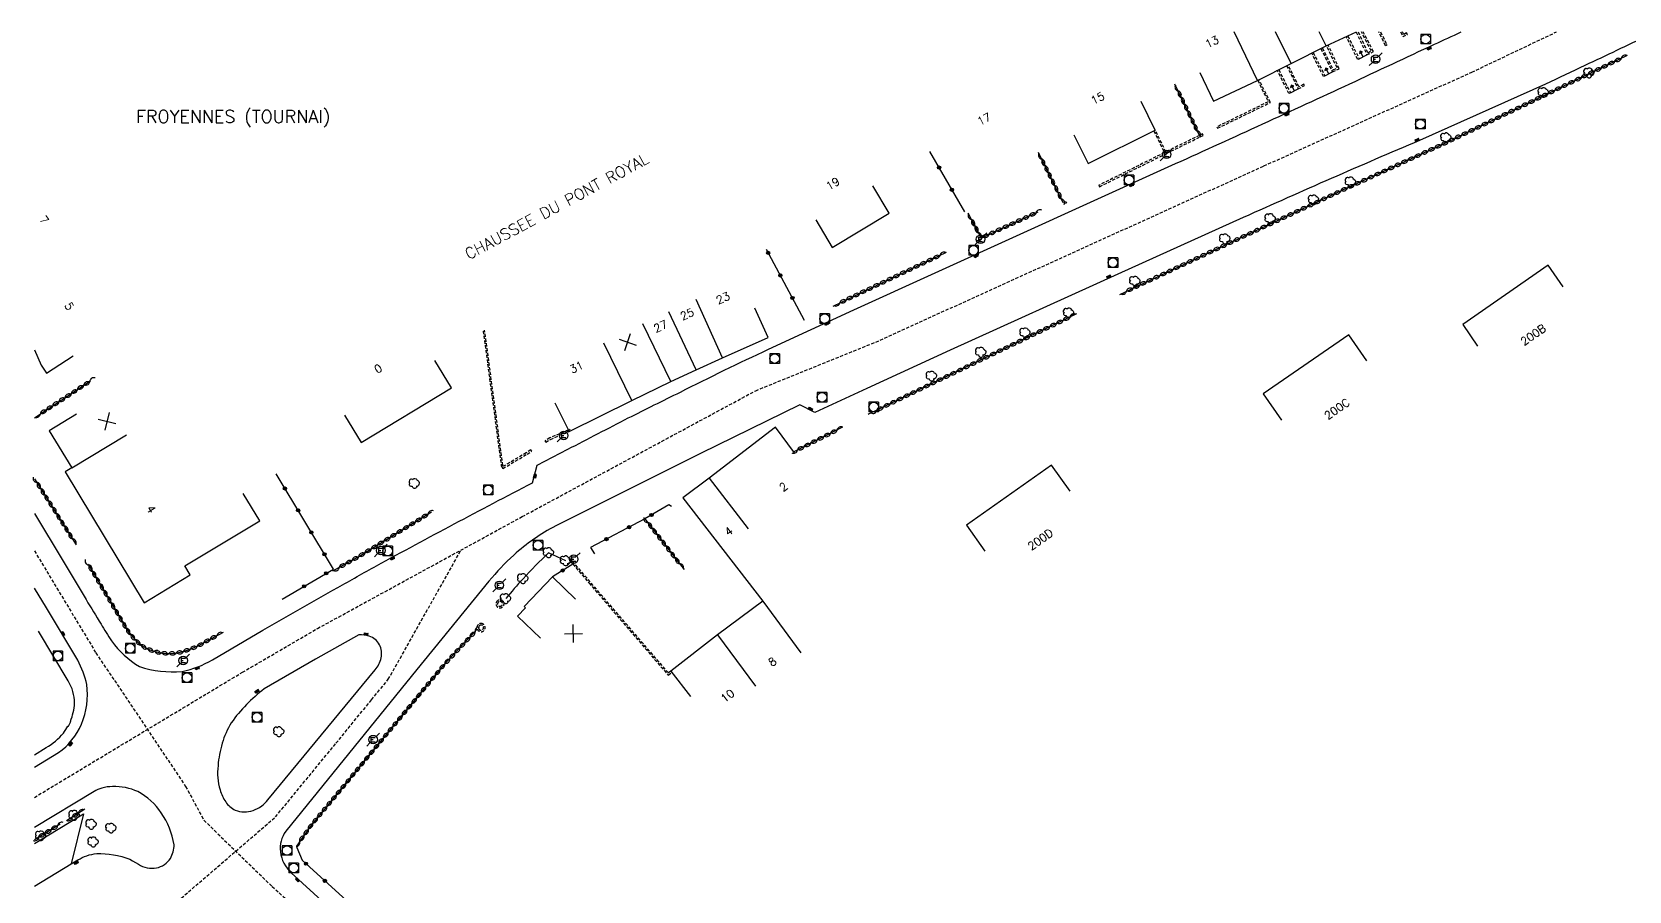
# Model space of a CAD drawing. Header units: millimetres. Extents: x 79000 to 80000, y 145000 to 146001.
# Drawn here: x 78999.6 to 79249.1, y 145865.7 to 146000 of the extents above; entities that cross this region are included whole.
import ezdxf
from ezdxf.enums import TextEntityAlignment as Align

# ---------------------------------------------------------------- set-up
doc = ezdxf.new("R2010")
doc.units = ezdxf.units.MM
doc.linetypes.add('DASHED', pattern=[0.75, 0.5, -0.25])
doc.layers.get('0').update_dxf_attribs({"linetype": 'CONTINUOUS'})
for name, color, linetype in [('W0001', 6, 'DASHED'), ('W0008', 7, 'CONTINUOUS'), ('W0100', 7, 'CONTINUOUS'), ('W0112', 1, 'DASHED'), ('W0300', 7, 'CONTINUOUS'), ('W0302', 3, 'CONTINUOUS'), ('W0310', 3, 'CONTINUOUS'), ('W0322', 7, 'CONTINUOUS'), ('W0334', 7, 'CONTINUOUS'), ('W0400', 7, 'CONTINUOUS'), ('W0420', 7, 'CONTINUOUS'), ('W0471', 7, 'CONTINUOUS'), ('W0980', 7, 'CONTINUOUS'), ('W0989', 7, 'CONTINUOUS'), ('W0991', 7, 'CONTINUOUS'), ('W1102', 7, 'CONTINUOUS')]:
    doc.layers.add(name, color=color, linetype=linetype)
doc.styles.get("Standard").update_dxf_attribs({"font": 'romans.shx', "width": 0.85})

# ---------------------------------------------------------------- blocks, each defined once
blk = doc.blocks.new('T400')
for p, q in [((-0.15, 0.3), (0.15, 0.3)), ((-0.15, -0.25), (-0.15, 0.3)), ((-0.15, 0.15), (0.15, 0.15)), ((-0.15, 0), (0.15, 0)), ((0.15, 0.3), (0.15, -0.25)), ((-0.15, -0.15), (0.15, -0.15)), ((-0.15, -0.25), (-0.15, -0.3)), ((-0.15, -0.3), (0.15, -0.3)), ((0.15, -0.3), (0.15, -0.25))]:
    blk.add_line(p, q)
blk = doc.blocks.new('t310o')
at = {"color": 0, "linetype": 'Continuous'}
for centre, start, end in [((-0.5, 0.38), 216.8699, 323.1304), ((0.5, -0.37), 36.8699, 143.1303)]:
    blk.add_arc(centre, 0.625, start, end, dxfattribs=at)
blk = doc.blocks.new('T420')
for p, q in [((0.75, 0.75), (-0.75, 0.75)), ((-0.75, 0.75), (-0.75, -0.75)), ((0.75, 0.75), (0.75, -0.75)), ((0.75, -0.75), (-0.75, -0.75))]:
    blk.add_line(p, q)
blk.add_ellipse((0, 0), major_axis=(-0.53, 0.53), ratio=1, start_param=3.926991, end_param=10.210176)
blk = doc.blocks.new('T300')
for p, q in [((-0.8, 0.51), (-0.86, 0.34)), ((-0.86, 0.34), (-0.86, 0.17)), ((-0.86, 0.17), (-0.74, 0.06)), ((-0.69, 0.63), (-0.8, 0.51)), ((-0.8, -0.06), (-0.74, 0.06)), ((-0.74, 0.06), (-0.69, 0.11)), ((-0.57, 0.69), (-0.69, 0.63)), ((-0.46, 0.69), (-0.57, 0.69)), ((-0.29, 0.63), (-0.46, 0.69)), ((-0.29, 0.63), (-0.17, 0.74)), ((-0.23, 0.57), (-0.29, 0.63)), ((-0.17, 0.74), (-0.06, 0.8)), ((-0.06, 0.8), (0.06, 0.8)), ((0.06, 0.8), (0.23, 0.74)), ((0.23, 0.74), (0.34, 0.63)), ((0.34, 0.63), (0.4, 0.51)), ((0.46, 0.46), (0.34, 0.46)), ((0.4, 0.51), (0.4, 0.46)), ((0.57, 0.4), (0.46, 0.46)), ((0.57, 0.4), (0.69, 0.29)), ((0.69, 0.29), (0.74, 0.17)), ((0.74, 0.06), (0.69, -0.17)), ((0.74, 0.17), (0.74, 0.06)), ((-0.8, -0.17), (-0.8, -0.06)), ((-0.8, -0.23), (-0.8, -0.17)), ((-0.74, -0.34), (-0.8, -0.23)), ((-0.69, -0.4), (-0.74, -0.34)), ((-0.51, -0.46), (-0.69, -0.4)), ((-0.4, -0.46), (-0.51, -0.46)), ((-0.4, -0.46), (-0.34, -0.46)), ((-0.34, -0.46), (-0.34, -0.4)), ((-0.34, -0.51), (-0.34, -0.46)), ((-0.29, -0.63), (-0.34, -0.51)), ((-0.17, -0.74), (-0.29, -0.63)), ((-0.06, -0.8), (-0.17, -0.74)), ((0.06, -0.8), (-0.06, -0.8)), ((0.17, -0.74), (0.06, -0.8)), ((0.23, -0.69), (0.17, -0.74)), ((0.29, -0.46), (0.23, -0.46)), ((0.29, -0.63), (0.23, -0.69)), ((0.46, -0.4), (0.29, -0.46)), ((0.34, -0.51), (0.29, -0.63)), ((0.34, -0.51), (0.34, -0.46)), ((0.57, -0.34), (0.46, -0.4)), ((0.63, -0.29), (0.57, -0.34)), ((0.69, -0.17), (0.63, -0.29))]:
    blk.add_line(p, q)
blk = doc.blocks.new('T471')
for p, q in [((-0.333334, 0.333334), (-0.333334, -0.333334)), ((-0.333334, 0.333334), (0.333334, 0.333334)), ((-0.333334, 0), (0, 0)), ((0.500001, 0.500001), (1.000002, 1.000002)), ((-0.500001, -0.500001), (-1.000002, -1.000002)), ((-0.333334, -0.333334), (0.333334, -0.333334))]:
    blk.add_line(p, q)
blk.add_ellipse((0, 0), major_axis=(0.471405, 0.471405), ratio=1, start_param=5.4977871438, end_param=11.780972451)
blk = doc.blocks.new('t322o')
at = {"color": 0, "linetype": 'Continuous'}
for radius in [0.25, 0.15]:
    blk.add_circle((0, 0), radius, dxfattribs=at)
blk = doc.blocks.new('t991o')
at = {"color": 0, "linetype": 'Continuous'}
for p, q in [((-1, 1), (1, -1)), ((-1, -1), (1, 1))]:
    blk.add_line(p, q, dxfattribs=at)

msp = doc.modelspace()

# ---------------------------------------------------------------- linework, layer by layer
at = {"layer": 'W0001'}
for points in [[(79000, 145880.37), (79003.87, 145882.72), (79032.48, 145899.93), (79044.22, 145906.77), (79076.21, 145924.26), (79112.69, 145943.94), (79131.45, 145951.54), (79192.1, 145979.06), (79224.59, 145993.72), (79237.81, 146000)], [(79000, 145848.15), (79000.63, 145848.44), (79004.71, 145850.64), (79009.42, 145853.59), (79013.85, 145856.81), (79037.67, 145877.34), (79047.11, 145888.84), (79052.67, 145895.63), (79055.29, 145898.84), (79066.65, 145919.03)], [(79000, 145918.9), (79003.49, 145913.1), (79009.59, 145902.98), (79023.62, 145882.1), (79026.48, 145876.8), (79037.14, 145866.46), (79059.03, 145846.67)]]:
    msp.add_lwpolyline(points, dxfattribs=at)
at = {"layer": 'W0008', "flags": 128}
for points in [[(79000, 145924.73), (79004.46, 145917.3), (79008.07, 145911.28, 0.0012), (79010.4, 145907.47, 0.0008), (79012.03, 145904.83, 0.0967), (79016.39, 145900.81, 0.0947), (79023.06, 145900.06, 0.0868), (79027.82, 145901.9), (79035.67, 145906.49, -0.0044), (79047.38, 145913.18, -0.0018), (79053.43, 145916.56, -0.0058), (79077.84, 145929.55), (79078.54, 145932.3), (79083.34, 145934.78, -0.0017), (79092.78, 145939.67, -0.0025), (79100.92, 145943.72, -0.007), (79114.7, 145950.43), (79128.01, 145956.57), (79178.29, 145979.42, 0.0023), (79205.51, 145991.89, -0.0001), (79218.76, 145998.08, 0.001633), (79222.93, 146000, 0.0067)], [(79253.35, 146000), (79252.18, 145999.45, -0.0004), (79242.24, 145994.75, -0.0002), (79236.1, 145991.86), (79216.43, 145983.06, 0.0048), (79188.87, 145971), (79169.26, 145962.13), (79143.1, 145950.29), (79130.08, 145944.28), (79121.94, 145940.53), (79119.56, 145941.75), (79104.09, 145934.12), (79088.01, 145926.12), (79081.45, 145922.8, 0.0657), (79074.89, 145918.24, 0.0386), (79071.01, 145914.16), (79059.75, 145900.37), (79039.28, 145875.08, 0.1954), (79038.44, 145871.88, 0.1804), (79040.09, 145868.61), (79061.35, 145849.22)], [(79000, 145885.08), (79003.77, 145887.37, 0.13414), (79007.35, 145891.81, 0.134223), (79008.18, 145898.02, 0.06), (79006.78, 145901.81), (79001.86, 145910.02), (79000, 145913.1, 0.0021)], [(79035.9, 145897.33, 0.0794), (79030.75, 145892.04, 0.0664), (79029.33, 145888.83, 0.0516), (79028.68, 145885.34, 0.097), (79028.99, 145881.54, 0.0788), (79029.88, 145879.68, 0.135), (79031.36, 145878.4, 0.1795), (79034.15, 145878.34, 0.0835), (79035.5, 145879.04, 0.0586), (79036.48, 145879.99), (79053.23, 145900.29, 0.1236), (79054.18, 145902.18, 0.1729), (79053.9, 145904.24, 0.1844), (79052.31, 145905.57, 0.0788), (79050.66, 145905.76), (79043.91, 145901.97), (79035.9, 145897.33)], [(79015.33, 145870.46), (79016.23, 145869.92, 0.1828), (79019.06, 145869.35, 0.1981), (79021.23, 145870.84, 0.1394), (79021.82, 145872.99, 0.1082), (79019.81, 145877.98, 0.1203), (79016.15, 145881.28, 0.119), (79012.21, 145882.07, 0.0609), (79010.55, 145881.84, 0.0686), (79009.31, 145881.32), (79000, 145875.67)], [(79000, 145866.5), (79005.76, 145869.98), (79006.79, 145870.61, -0.1115), (79009.72, 145871.6, -0.0987), (79014.88, 145870.73), (79015.33, 145870.46)]]:
    msp.add_lwpolyline(points, format="xyb", dxfattribs=at)
at = {"layer": 'W0100'}
for p, q in [((79206.98, 145995.81), (79208.19, 145996.41)), ((79201.62, 145993.14), (79202.81, 145993.74)), ((79196.23, 145990.47), (79197.46, 145991.1))]:
    msp.add_line(p, q, dxfattribs=at)
for points in [[(79182.07, 145993.67), (79184.23, 145989.16), (79191.07, 145992.43), (79196.36, 145995.08), (79201.84, 145997.81), (79206.54, 146000)], [(79207.59, 145996.11), (79207.14, 145997), (79207.02, 145996.62), (79207.52, 145996.88), (79207.14, 145997)], [(79202.22, 145993.44), (79201.77, 145994.34), (79201.64, 145993.96), (79202.15, 145994.21), (79201.77, 145994.34)], [(79196.85, 145990.79), (79196.39, 145991.68), (79196.27, 145991.3), (79196.77, 145991.55), (79196.39, 145991.68)], [(79000, 145950.33), (79001.05, 145947.93), (79001.87, 145946.67), (79006.06, 145949.41)], [(79006.59, 145940.25), (79002.31, 145937.66), (79005.82, 145931.86), (79004.78, 145931.24), (79017.13, 145910.81), (79024.35, 145915.16), (79023.51, 145916.55), (79035.21, 145923.58), (79032.63, 145927.87)]]:
    msp.add_lwpolyline(points, dxfattribs=at)
at = {"layer": 'W0100', "flags": 128}
for points in [[(79162.42, 145983.93), (79164.64, 145979.45), (79175.13, 145984.63), (79172.91, 145989.11)], [(79122.06, 145970.62), (79124.63, 145966.33), (79133.57, 145971.67), (79131, 145975.96)], [(79238.86, 145960.19), (79236.52, 145963.56), (79223.16, 145954.29), (79225.49, 145950.92)], [(79081.32, 145942.06), (79083.53, 145937.58), (79093.35, 145942.4), (79099.45, 145945.36), (79103.39, 145947.22), (79107.52, 145949.07), (79114.62, 145952.27), (79112.56, 145956.83)], [(79208.18, 145948.58), (79205.34, 145952.69), (79192, 145943.45), (79194.85, 145939.34)], [(79048.46, 145940.13), (79051.06, 145935.85), (79065.14, 145944.4), (79062.55, 145948.67)], [(79118.76, 145934.23), (79115.77, 145938.24), (79105.41, 145930.28), (79101.29, 145927.17), (79113.78, 145911.02), (79106.71, 145905.79), (79099.43, 145900.12), (79102.5, 145896.17)], [(79161.81, 145928.24), (79158.93, 145932.32), (79145.61, 145922.93), (79148.5, 145918.84)], [(79084.55, 145911.36), (79080.95, 145914.84), (79076.5, 145910.23), (79076.72, 145910.02), (79075.47, 145908.72), (79079.07, 145905.25)]]:
    msp.add_lwpolyline(points, dxfattribs=at)
at = {"layer": 'W0112'}
for points in [[(79205.2, 145999.38), (79206.98, 145995.81), (79206.76, 145995.69), (79204.97, 145999.27)], [(79206.52, 145999.99), (79208.19, 145996.41), (79209.21, 145996.94), (79207.62, 146000)], [(79206.8, 146000), (79208.31, 145996.75), (79208.87, 145997.04), (79207.34, 146000)], [(79210.32, 146000), (79211.34, 145997.97), (79211.12, 145997.85), (79210.04, 146000)], [(79213.45, 146000), (79213.83, 145999.27), (79214.52, 145999.62), (79214.4, 145999.84), (79213.94, 145999.6), (79213.73, 146000)], [(79199.79, 145996.79), (79201.62, 145993.14), (79201.4, 145993.03), (79199.57, 145996.68)], [(79201, 145997.39), (79202.81, 145993.74), (79203.85, 145994.26), (79202.13, 145997.95)], [(79201.22, 145997.5), (79202.92, 145994.08), (79203.52, 145994.38), (79201.91, 145997.84)], [(79194.41, 145994.11), (79196.23, 145990.47), (79196.01, 145990.36), (79194.19, 145994)], [(79195.64, 145994.72), (79197.46, 145991.1), (79198.43, 145991.61), (79198.31, 145991.83), (79197.57, 145991.44), (79195.87, 145994.83)], [(79191.14, 145992.47), (79192.76, 145989.08), (79184.76, 145985.17), (79184.87, 145984.95), (79193.11, 145988.98), (79191.32, 145992.56)], [(79174.9, 145984.52), (79176.56, 145981.14), (79166.29, 145976.03), (79166.41, 145975.81), (79176.89, 145981.02), (79182.14, 145983.6), (79182.61, 145983.83), (79182.5, 145984.06), (79182.03, 145983.83), (79176.78, 145981.25), (79175.13, 145984.63)], [(79070.11, 145953.26), (79072.94, 145932.19), (79073.19, 145931.78), (79076.97, 145934.02), (79077.71, 145934.5), (79077.57, 145934.71), (79076.84, 145934.23), (79073.27, 145932.12), (79073.18, 145932.27), (79070.34, 145953.4)], [(79083.42, 145937.8), (79080.52, 145936.55), (79079.75, 145936.09), (79079.88, 145935.88), (79080.63, 145936.33), (79083.53, 145937.58)], [(79099.43, 145900.12), (79099.05, 145899.83), (79086.83, 145914.05), (79083.8, 145917.6), (79083.61, 145917.43), (79086.64, 145913.89), (79099.02, 145899.48), (79099.58, 145899.92)]]:
    msp.add_lwpolyline(points, dxfattribs=at)
msp.add_lwpolyline([(79161.02, 145973.17), (79160.91, 145973.39), (79161.14, 145973.5), (79161.25, 145973.28)], close=True, dxfattribs=at)
for points in [[(79072.4, 145911.15, 0.695821), (79072.66, 145910, 1.437151)], [(79070.03, 145907.5, 0.684188), (79069.18, 145906.65, 1.292948), (79070.16, 145907.42, 0.058358)], [(79069.93, 145907.27, 0.684188), (79069.41, 145906.75, 1.292948), (79070.01, 145907.22, 0.058358)]]:
    msp.add_lwpolyline(points, format="xyb", close=True, dxfattribs=at)
msp.add_lwpolyline([(79072.54, 145910.94, 0.695821), (79072.69, 145910.25, 1.437151), (79072.54, 145910.94, 1.437151)], format="xyb", dxfattribs=at)
at = {"layer": 'W0302', "flags": 128}
msp.add_lwpolyline([(79083.01, 145917.36), (79080.34, 145918.62, 0.014462), (79076.34, 145914.56, 0.010462), (79073.64, 145911.44, 0.010462)], format="xyb", dxfattribs=at)
at = {"layer": 'W0310'}
msp.add_line((79007.85, 145878.52), (79004.98, 145876.74), dxfattribs=at)
for points in [[(79169.57, 145958.99), (79204.44, 145975.3), (79220.74, 145982.77), (79248.93, 145996.36)], [(79182.03, 145983.83), (79178.2, 145991.82)], [(79000, 145939.72), (79008.68, 145945.4)], [(79095.38, 145923.9), (79101.5, 145915.99)]]:
    msp.add_lwpolyline(points, dxfattribs=at)
at = {"layer": 'W0310', "flags": 128}
for points in [[(79160.74, 145973.31), (79156.86, 145981.18)], [(79145.85, 145971.71), (79147.91, 145967.79), (79156.81, 145971.87)], [(79124.79, 145957.17), (79142.48, 145965.56)], [(79162.8, 145955.95), (79130.43, 145940.33), (79130.25, 145940.23)], [(79126.26, 145938.22), (79118.64, 145934.38)], [(79000, 145930.16), (79006.54, 145919.85)], [(79046.62, 145915.76), (79050.66, 145918.01), (79062.05, 145924.98)], [(79069.18, 145906.65), (79063.98, 145901.1), (79043.13, 145875.9), (79040.93, 145872.78), (79041.01, 145872.53)], [(79004.03, 145876.19), (79000, 145873.77)]]:
    msp.add_lwpolyline(points, dxfattribs=at)
msp.add_lwpolyline([(79008.37, 145916.85), (79013.96, 145907.44, 0.1031), (79016.68, 145904.18, 0.1064), (79019.45, 145903.03, 0.0914), (79022.49, 145903, 0.0796), (79026.51, 145904.58), (79029.51, 145906.19)], format="xyb", dxfattribs=at)
at = {"layer": 'W0322', "flags": 128}
for points in [[(79145.35, 145971.87), (79139.92, 145981.3)], [(79120.32, 145954.9), (79114.36, 145966.01)], [(79038.69, 145911.34), (79046.7, 145916.05), (79037.75, 145930.95)], [(79099.56, 145925.83), (79099.14, 145926.1), (79095.38, 145923.9), (79086.86, 145919.42), (79087.48, 145918.42)], [(79084.11, 145916.85), (79080.95, 145914.84)], [(79041.01, 145872.53), (79041.82, 145870.56), (79063.13, 145851.18)]]:
    msp.add_lwpolyline(points, dxfattribs=at)
at = {"layer": 'W0322'}
msp.add_lwpolyline([(79070.04, 145907.49, 0.004865), (79070.03, 145907.5, 0.684188)], format="xyb", dxfattribs=at)
at = {"layer": 'W0334', "flags": 128}
msp.add_lwpolyline([(79000, 145887.05), (79001.83, 145888.16, 0.0951), (79004.53, 145890.43, 0.0281), (79005.23, 145891.52), (79005.33, 145891.5), (79005.67, 145892.23), (79005.62, 145892.26, 0.0755), (79006.28, 145895.11, 0.1371), (79005.26, 145898.6), (79000.64, 145906.38)], format="xyb", dxfattribs=at)
msp.add_lwpolyline([(79000, 145873.15), (79007.68, 145877.79), (79005.76, 145869.98)], dxfattribs=at)
at = {"layer": 'W1102'}
for p, q in [((79191.07, 145992.43), (79187.45, 146000)), ((79196.36, 145995.08), (79193.9, 146000)), ((79201.84, 145997.81), (79200.75, 146000)), ((79107.52, 145949.07), (79103.41, 145958.19)), ((79103.39, 145947.22), (79099.14, 145956.27)), ((79099.45, 145945.36), (79095.08, 145954.36)), ((79093.35, 145942.4), (79088.94, 145951.38)), ((79005.82, 145931.86), (79014.38, 145937.04)), ((79105.41, 145930.28), (79111.5, 145922.35)), ((79113.78, 145911.02), (79119.73, 145902.99)), ((79106.71, 145905.79), (79112.66, 145897.76))]:
    msp.add_line(p, q, dxfattribs=at)

# ---------------------------------------------------------------- block references
at = {"layer": 'W0300'}
for p in [(79242.91, 145993.58), (79235.78, 145990.53), (79220.57, 145983.46), (79205.65, 145976.55), (79199.89, 145973.76), (79193.1, 145970.81), (79186.02, 145967.66), (79171.97, 145961.04), (79161.61, 145956.08), (79154.8, 145952.98), (79147.89, 145949.94), (79140.19, 145946.21), (79059.39, 145929.43), (79080.34, 145918.62), (79083.01, 145917.36), (79076.34, 145914.56), (79073.64, 145911.44), (79038.21, 145890.64), (79006.23, 145877.57), (79008.88, 145876.17), (79011.98, 145875.57), (79001, 145874.37), (79009.19, 145873.4)]:
    msp.add_blockref('T300', p, dxfattribs=at)
at = {"layer": 'W0310'}
for p, rotation in [((79245.86, 145994.88), 25.73546655447342), ((79246.9, 145995.38), 25.73546655447342), ((79247.94, 145995.88), 25.73546655447342), ((79240.66, 145992.37), 25.73546655447342), ((79241.7, 145992.87), 25.73546655447342), ((79242.74, 145993.38), 25.73546655447342), ((79243.78, 145993.88), 25.73546655447342), ((79244.82, 145994.38), 25.73546655447342), ((79178.7, 145990.77), 115.5909108097473), ((79179.2, 145989.73), 115.5909108097473), ((79235.46, 145989.87), 25.73546655447342), ((79236.5, 145990.37), 25.73546655447342), ((79237.54, 145990.87), 25.73546655447342), ((79238.58, 145991.37), 25.73546655447342), ((79239.62, 145991.87), 25.73546655447342), ((79179.7, 145988.69), 115.5909108097473), ((79180.2, 145987.65), 115.5909108097473), ((79230.26, 145987.36), 25.73546655447342), ((79231.3, 145987.86), 25.73546655447342), ((79232.34, 145988.36), 25.73546655447342), ((79233.38, 145988.86), 25.73546655447342), ((79234.42, 145989.36), 25.73546655447342), ((79180.7, 145986.61), 115.5909108097473), ((79181.2, 145985.57), 115.5909108097473), ((79181.7, 145984.52), 115.5909108097473), ((79226.1, 145985.35), 25.73546655447342), ((79227.14, 145985.85), 25.73546655447342), ((79228.18, 145986.35), 25.73546655447342), ((79229.22, 145986.86), 25.73546655447342), ((79220.89, 145982.84), 25.73546655447342), ((79221.93, 145983.35), 25.73546655447342), ((79222.97, 145983.85), 25.73546655447342), ((79224.01, 145984.35), 25.73546655447342), ((79225.06, 145984.85), 25.73546655447342), ((79157.37, 145980.15), 116.2686722931273), ((79214.6, 145979.95), 24.62949285392583), ((79215.65, 145980.43), 24.62949285392583), ((79216.7, 145980.92), 24.62949285392583), ((79217.75, 145981.4), 24.62949285392583), ((79218.8, 145981.88), 24.62949285392583), ((79219.84, 145982.36), 24.62949285392583), ((79157.88, 145979.11), 116.2686722931273), ((79158.39, 145978.07), 116.2686722931273), ((79158.9, 145977.04), 116.2686722931273), ((79209.35, 145977.55), 24.62949285392583), ((79210.4, 145978.03), 24.62949285392583), ((79211.45, 145978.51), 24.62949285392583), ((79212.5, 145978.99), 24.62949285392583), ((79213.55, 145979.47), 24.62949285392583), ((79159.41, 145976), 116.2686722931273), ((79159.93, 145974.97), 116.2686722931273), ((79204.1, 145975.14), 25.06944907559957), ((79205.15, 145975.62), 24.62949285392583), ((79206.2, 145976.1), 24.62949285392583), ((79207.25, 145976.58), 24.62949285392583), ((79208.3, 145977.06), 24.62949285392583), ((79160.44, 145973.93), 116.2686722931273), ((79198.87, 145972.69), 25.06944907559957), ((79199.91, 145973.18), 25.06944907559957), ((79200.96, 145973.67), 25.06944907559957), ((79202, 145974.16), 25.06944907559957), ((79203.05, 145974.65), 25.06944907559957), ((79146.39, 145970.69), 297.6863226903317), ((79146.93, 145969.67), 297.6863226903317), ((79153.34, 145970.28), 24.63234435882918), ((79154.39, 145970.76), 24.63234435882918), ((79155.44, 145971.24), 24.63234435882918), ((79156.49, 145971.72), 24.63234435882918), ((79193.64, 145970.24), 25.06944907559957), ((79194.68, 145970.73), 25.06944907559957), ((79195.73, 145971.22), 25.06944907559957), ((79196.77, 145971.71), 25.06944907559957), ((79197.82, 145972.2), 25.06944907559957), ((79147.46, 145968.64), 297.6863226903317), ((79148.09, 145967.87), 24.63234435882918), ((79149.14, 145968.35), 24.63234435882918), ((79150.19, 145968.84), 24.63234435882918), ((79151.24, 145969.32), 24.63234435882918), ((79152.29, 145969.8), 24.63234435882918), ((79188.4, 145967.8), 25.06944907559957), ((79189.45, 145968.29), 25.06944907559957), ((79190.5, 145968.77), 25.06944907559957), ((79191.54, 145969.26), 25.06944907559957), ((79192.59, 145969.75), 25.06944907559957), ((79141.49, 145965.09), 25.37721174896256), ((79183.17, 145965.35), 25.06944907559957), ((79184.22, 145965.84), 25.06944907559957), ((79185.27, 145966.33), 25.06944907559957), ((79186.31, 145966.82), 25.06944907559957), ((79187.36, 145967.31), 25.06944907559957), ((79136.27, 145962.61), 25.37721174896256), ((79137.31, 145963.11), 25.37721174896256), ((79138.35, 145963.6), 25.37721174896256), ((79139.4, 145964.1), 25.37721174896256), ((79140.44, 145964.59), 25.37721174896256), ((79176.9, 145962.41), 25.06944907559957), ((79177.94, 145962.9), 25.06944907559957), ((79178.99, 145963.39), 25.06944907559957), ((79180.03, 145963.88), 25.06944907559957), ((79181.08, 145964.37), 25.06944907559957), ((79182.13, 145964.86), 25.06944907559957), ((79131.05, 145960.14), 25.37721174896256), ((79132.09, 145960.63), 25.37721174896256), ((79133.14, 145961.13), 25.37721174896256), ((79134.18, 145961.62), 25.37721174896256), ((79135.22, 145962.12), 25.37721174896256), ((79171.67, 145959.97), 25.06944907559957), ((79172.71, 145960.46), 25.06944907559957), ((79173.76, 145960.94), 25.06944907559957), ((79174.8, 145961.43), 25.06944907559957), ((79175.85, 145961.92), 25.06944907559957), ((79125.83, 145957.66), 25.37721174896256), ((79126.88, 145958.16), 25.37721174896256), ((79127.92, 145958.65), 25.37721174896256), ((79128.96, 145959.15), 25.37721174896256), ((79130.01, 145959.64), 25.37721174896256), ((79170.62, 145959.48), 25.06944907559957), ((79160.72, 145954.94), 205.7607198406862), ((79161.76, 145955.45), 205.7607198406862), ((79155.52, 145952.43), 205.7607198406862), ((79156.56, 145952.94), 205.7607198406862), ((79157.6, 145953.44), 205.7607198406862), ((79158.64, 145953.94), 205.7607198406862), ((79159.68, 145954.44), 205.7607198406862), ((79150.32, 145949.92), 205.7607198406862), ((79151.36, 145950.43), 205.7607198406862), ((79152.4, 145950.93), 205.7607198406862), ((79153.44, 145951.43), 205.7607198406862), ((79154.48, 145951.93), 205.7607198406862), ((79146.16, 145947.92), 205.7607198406862), ((79147.2, 145948.42), 205.7607198406862), ((79148.24, 145948.92), 205.7607198406862), ((79149.28, 145949.42), 205.7607198406862), ((79008.65, 145945.38), 33.2079360071993), ((79140.96, 145945.41), 205.7607198406862), ((79142, 145945.91), 205.7607198406862), ((79143.04, 145946.41), 205.7607198406862), ((79144.08, 145946.91), 205.7607198406862), ((79145.12, 145947.42), 205.7607198406862), ((79004.79, 145942.85), 33.2079360071993), ((79005.75, 145943.48), 33.2079360071993), ((79006.72, 145944.12), 33.2079360071993), ((79007.69, 145944.75), 33.2079360071993), ((79135.76, 145942.9), 205.7607198406862), ((79136.8, 145943.4), 205.7607198406862), ((79137.84, 145943.9), 205.7607198406862), ((79138.88, 145944.4), 205.7607198406862), ((79139.92, 145944.91), 205.7607198406862), ((79000.92, 145940.32), 33.2079360071993), ((79001.89, 145940.95), 33.2079360071993), ((79002.85, 145941.59), 33.2079360071993), ((79003.82, 145942.22), 33.2079360071993), ((79131.6, 145940.89), 205.7607198406862), ((79132.64, 145941.39), 205.7607198406862), ((79133.68, 145941.89), 205.7607198406862), ((79134.72, 145942.4), 205.7607198406862), ((79125.4, 145937.79), 206.7599234663191), ((79120.24, 145935.19), 206.7599234663191), ((79121.27, 145935.71), 206.7599234663191), ((79122.3, 145936.23), 206.7599234663191), ((79123.34, 145936.75), 206.7599234663191), ((79124.37, 145937.27), 206.7599234663191), ((79119.21, 145934.67), 206.7599234663191), ((79000.35, 145929.6), 302.3659434911848), ((79000.97, 145928.63), 302.3659434911848), ((79001.59, 145927.65), 302.3659434911848), ((79002.21, 145926.68), 302.3659434911848), ((79002.83, 145925.7), 302.3659434911848), ((79003.44, 145924.73), 302.3659434911848), ((79004.06, 145923.75), 302.3659434911848), ((79004.68, 145922.78), 302.3659434911848), ((79058.54, 145922.83), 31.45902421369021), ((79059.53, 145923.43), 31.45902421369021), ((79060.51, 145924.04), 31.45902421369021), ((79061.5, 145924.64), 31.45902421369021), ((79095.84, 145923.3), 307.704576872566), ((79096.55, 145922.39), 307.704576872566), ((79005.3, 145921.8), 302.3659434911848), ((79005.92, 145920.82), 302.3659434911848), ((79054.6, 145920.42), 31.45902421369021), ((79055.59, 145921.02), 31.45902421369021), ((79056.57, 145921.63), 31.45902421369021), ((79057.56, 145922.23), 31.45902421369021), ((79097.26, 145921.48), 307.704576872566), ((79097.96, 145920.56), 307.704576872566), ((79049.65, 145917.45), 29.11327926700841), ((79050.66, 145918.01), 31.45902421369021), ((79051.64, 145918.61), 31.45902421369021), ((79052.63, 145919.21), 31.45902421369021), ((79053.61, 145919.82), 31.45902421369021), ((79098.67, 145919.65), 307.704576872566), ((79099.38, 145918.73), 307.704576872566), ((79100.08, 145917.82), 307.704576872566), ((79008.45, 145916.71), 300.7305406460809), ((79009.04, 145915.72), 300.7305406460809), ((79009.63, 145914.72), 300.7305406460809), ((79047.63, 145916.32), 29.11327926700841), ((79048.64, 145916.88), 29.11327926700841), ((79100.79, 145916.91), 307.704576872566), ((79010.22, 145913.73), 300.7305406460809), ((79010.81, 145912.74), 300.7305406460809), ((79011.4, 145911.74), 300.7305406460809), ((79011.99, 145910.75), 300.7305406460809), ((79012.58, 145909.76), 300.7305406460809), ((79013.17, 145908.77), 300.7305406460809), ((79013.76, 145907.77), 300.7305406460809), ((79014.35, 145906.78), 302.3498993579437), ((79015.02, 145905.84), 308.720872563739), ((79015.79, 145904.98), 315.0918457695343), ((79027.47, 145905.09), 28.1821968106538), ((79028.49, 145905.64), 28.1821968106538), ((79068.05, 145905.44), 226.8566462034025), ((79068.84, 145906.28), 226.8566462034025), ((79016.65, 145904.21), 321.4628189753296), ((79017.64, 145903.62), 334.1717315806851), ((79018.72, 145903.21), 343.4604904820487), ((79019.85, 145902.96), 351.7425243668872), ((79022.15, 145902.95), 7.530195336154112), ((79023.28, 145903.2), 15.7376409368917), ((79024.37, 145903.56), 20.58025726624292), ((79025.44, 145904.01), 25.42287359559415), ((79026.46, 145904.55), 30.26548992494536), ((79065.68, 145902.91), 226.8566462034025), ((79066.47, 145903.75), 226.8566462034025), ((79067.26, 145904.6), 226.8566462034025), ((79021, 145902.88), 359.6363598515207), ((79063.35, 145900.34), 230.3984128509801), ((79064.1, 145901.22), 226.8566462034025), ((79064.89, 145902.07), 226.8566462034025), ((79061.14, 145897.67), 230.3984128509801), ((79061.88, 145898.56), 230.3984128509801), ((79062.62, 145899.45), 230.3984128509801), ((79058.94, 145895), 230.3984128509801), ((79059.67, 145895.89), 230.3984128509801), ((79060.41, 145896.78), 230.3984128509801), ((79056.73, 145892.33), 230.3984128509801), ((79057.46, 145893.22), 230.3984128509801), ((79058.2, 145894.11), 230.3984128509801), ((79055.25, 145890.55), 230.3984128509801), ((79055.99, 145891.44), 230.3984128509801), ((79053.05, 145887.88), 230.3984128509801), ((79053.78, 145888.77), 230.3984128509801), ((79054.52, 145889.66), 230.3984128509801), ((79050.84, 145885.21), 230.3984128509801), ((79051.57, 145886.1), 230.3984128509801), ((79052.31, 145886.99), 230.3984128509801), ((79048.63, 145882.54), 230.3984128509801), ((79049.36, 145883.43), 230.3984128509801), ((79050.1, 145884.32), 230.3984128509801), ((79046.42, 145879.87), 230.3984128509801), ((79047.16, 145880.76), 230.3984128509801), ((79047.89, 145881.65), 230.3984128509801), ((79006.87, 145877.91), 211.7661496522586), ((79044.95, 145878.09), 230.3984128509801), ((79045.68, 145878.98), 230.3984128509801), ((79002.63, 145875.35), 211.0421181505133), ((79003.62, 145875.95), 211.0421181505133), ((79005.89, 145877.3), 211.7661496522586), ((79042.78, 145875.39), 234.7564685912864), ((79043.47, 145876.31), 230.3984128509801), ((79044.21, 145877.2), 230.3984128509801), ((79000.65, 145874.16), 211.0421181505133), ((79001.64, 145874.76), 211.0421181505133), ((79041.44, 145873.51), 234.7564685912864), ((79042.11, 145874.45), 234.7564685912864)]:
    msp.add_blockref('t310o', p, dxfattribs=dict(at, rotation=rotation))
at = {"layer": 'W0322'}
for p, rotation in [((79141.35, 145978.8), 119.9747961402082), ((79143.35, 145975.34), 119.9747961402082), ((79114.64, 145965.48), 118.2242995704779), ((79116.54, 145961.95), 118.2242995704779), ((79118.43, 145958.43), 118.2242995704779), ((79039.13, 145928.65), 121.0150775919076), ((79041.19, 145925.23), 121.0150775919076), ((79096.42, 145924.52), 210.3555515958184), ((79043.25, 145921.8), 121.0150775919076), ((79089.37, 145920.74), 207.7847419103402), ((79092.91, 145922.6), 207.7847419103402), ((79045.31, 145918.37), 121.0150775919076), ((79045.59, 145915.4), 30.45498421123153), ((79082.53, 145915.84), 32.62019442106299), ((79042.14, 145913.37), 30.45498421123153), ((79042.42, 145870.02), 317.7093960738733), ((79045.38, 145867.33), 317.7093960738733)]:
    msp.add_blockref('t322o', p, dxfattribs=dict(at, rotation=rotation))
at = {"layer": 'W0400'}
for p, rotation in [((79217.94, 145997.44), 115.437686447962), ((79195.69, 145987.11), 114.8929860390789), ((79216.04, 145983.1), 113.2854392017161), ((79171.43, 145976.08), 115.2568234250455), ((79147.11, 145964.99), 116.0239953540275), ((79167.87, 145961.75), 115.3250275868616), ((79123.8, 145954.41), 115.7000483528343), ((79121.3, 145941.07), 59.96023382763349), ((79078.19, 145930.59), 165.5067897713975), ((79055.94, 145917.73), 119.7112947872725), ((79004.44, 145905.99), 31.55547588329175), ((79051.82, 145905.89), 79.73667082505358), ((79025.43, 145900.58), 110.5151980085159), ((79034.78, 145896.97), 128.0431697043662), ((79005.63, 145888.73), 319.5782925898142), ((79006.55, 145870.16), 121.5096527461347), ((79041.09, 145867.51), 47.58235467159231)]:
    msp.add_blockref('T400', p, dxfattribs=dict(at, rotation=rotation))
at = {"layer": 'W0420'}
for p in [(79217.36, 145998.87), (79195.22, 145988.07), (79216.54, 145985.59), (79171.02, 145976.86), (79146.72, 145965.88), (79168.5, 145963.95), (79123.46, 145955.19), (79115.65, 145948.96), (79123.05, 145942.91), (79131.14, 145941.39), (79070.89, 145928.43), (79055.18, 145918.89), (79078.67, 145919.79), (79003.65, 145902.49), (79014.95, 145903.67), (79023.82, 145899.09), (79034.76, 145892.9), (79039.46, 145872.08), (79040.51, 145869.34)]:
    msp.add_blockref('T420', p, dxfattribs=at)
at = {"layer": 'W0471'}
for p in [(79209.55, 145995.73), (79176.9, 145980.87), (79147.81, 145967.59), (79082.69, 145936.94), (79054.11, 145918.97), (79084.25, 145917.62), (79072.63, 145913.52), (79023.24, 145901.78), (79052.91, 145889.41)]:
    msp.add_blockref('T471', p, dxfattribs=at)
at = {"layer": 'W0991'}
for p, rotation in [((79092.68, 145951.53), 25.90231737059608), ((79011.34, 145939.16), 301.1450473189104), ((79084.22, 145905.98), 46.00017488197329)]:
    msp.add_blockref('t991o', p, dxfattribs=dict(at, rotation=rotation))

# ---------------------------------------------------------------- texts
at = {"layer": 'W0980'}
msp.add_text('FROYENNES (TOURNAI)', height=2, dxfattribs=at).set_placement((79031.05, 145986.64), align=Align.MIDDLE)
at = {"layer": 'W0989'}
msp.add_text('CHAUSSEE DU PONT ROYAL', height=1.75, rotation=28.3458, dxfattribs=at).set_placement((79081.6, 145972.76), align=Align.MIDDLE)
at = {"layer": 'W0991'}
for s, rotation, p in [('13', 25.5909, (79183.98, 145998.46)), ('15', 26.2889, (79166.12, 145989.66)), ('17', 26.2889, (79148.37, 145986.38)), ('19', 30.8843, (79124.73, 145976.29)), ('7', 306.843, (79001.52, 145970.63)), ('23', 24.2477, (79107.58, 145958.42)), ('5', 301.4558, (79005.44, 145957.14)), ('25', 24.2203, (79101.97, 145955.9)), ('27', 25.1408, (79097.81, 145953.99)), ('200B', 34.7459, (79234.17, 145952.68)), ('31', 26.173, (79084.69, 145947.62)), ('0', 31.2473, (79053.69, 145947.39)), ('200C', 34.7408, (79203.51, 145941.08)), ('2', 37.5324, (79117.02, 145928.93)), ('4', 301.145, (79018.23, 145925.42)), ('4', 37.1112, (79108.48, 145921.95)), ('200D', 35.2043, (79157.17, 145920.68)), ('8', 36.5143, (79115.3, 145901.58)), ('10', 37.9229, (79108.29, 145896.25))]:
    msp.add_text(s, height=1.25, rotation=rotation, dxfattribs=at).set_placement(p, align=Align.MIDDLE)

doc.saveas('drawing.dxf')
